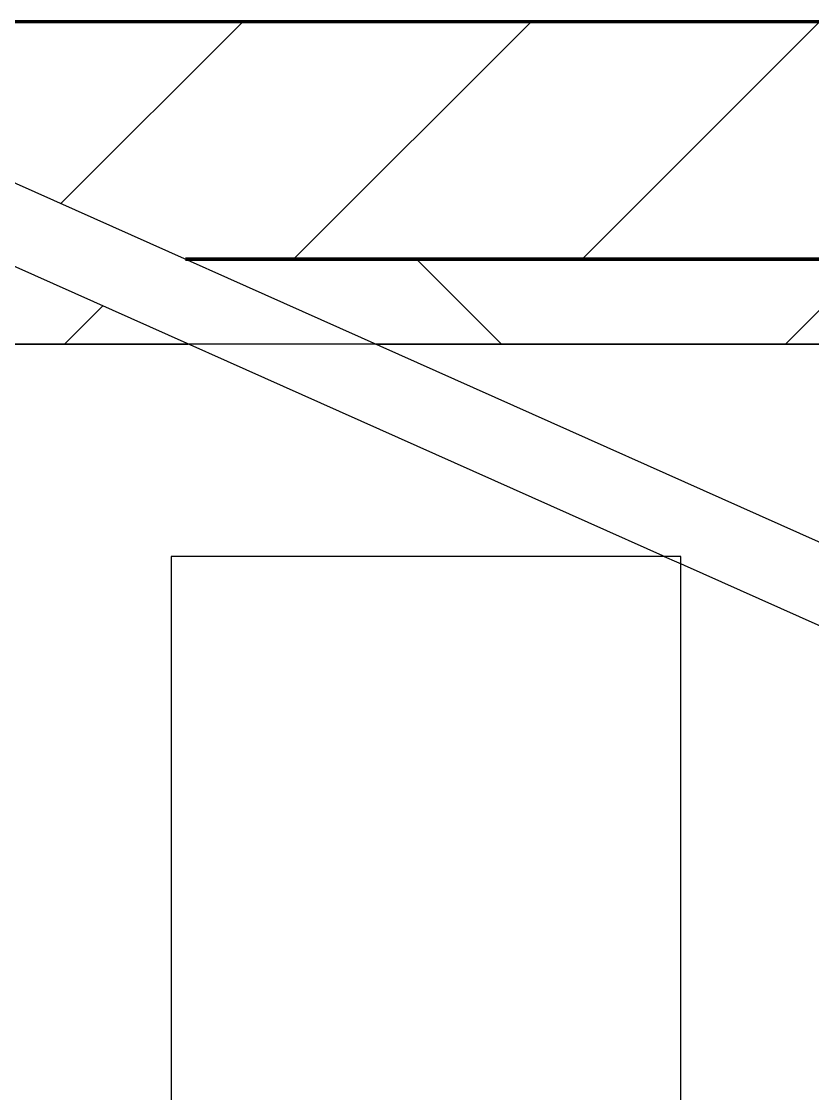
# Model space of a CAD drawing. Header units: millimetres. Extents: x -678720 to -601931, y -306 to 39239.
# Drawn here: x -665612 to -665146, y 8128 to 8759 of the extents above; entities that cross this region are included whole.
import ezdxf
from ezdxf.xclip import XClip

# ---------------------------------------------------------------- set-up
doc = ezdxf.new("R2010")
doc.units = ezdxf.units.MM
doc.header["$XCLIPFRAME"] = 0
doc.layers.add('000 - WIPEOUT', color=250, linetype='Continuous')
doc.layers.add('A11_ALU.SOLID SHEET', color=2, linetype='Continuous')
for name, color, linetype, lineweight in [('A-DOOR-E', 2, 'Continuous', 25), ('A-GLAZ-CURT', 2, 'Continuous', 9), ('A-WALL', 5, 'Continuous', 35), ('A-WALL-FNSH', 2, 'Continuous', 35), ('A-WALL-PATT', 1, 'Continuous', 35)]:
    doc.layers.add(name, color=color, linetype=linetype, lineweight=lineweight)

# ---------------------------------------------------------------- blocks, each defined once
blk = doc.blocks.new('DPA_AC-SG-PI - A1_1200x1300 mm-9660120-4234-01 ENLARGED MULTI-PURPOSE LEVEL - REFLECTED CEILING PLAN - SHEET 5')
at = {"layer": 'A-DOOR-E'}
for p, q in [((-556.64, 29.95), (511.63, -447.34)), ((493.28, -488.42), (-575, -11.13))]:
    blk.add_line(p, q, dxfattribs=at)
blk = doc.blocks.new('PPLS-PP19_Custom Tile Pattern - Custom Tile Pattern-V76-4234-01 ENLARGED MULTI-PURPOSE LEVEL - REFLECTED CEILING PLAN - SHEET 5')
at = {"layer": 'A-GLAZ-CURT'}
for p, q in [((-300, 0), (300, 0)), ((300, 0), (-300, 0)), ((230.06, 0), (300, 0)), ((-300, -50), (300, -50)), ((300, -50), (-300, -50))]:
    blk.add_line(p, q, dxfattribs=at)
for points, knots in [([(300, 0), (288.22, 0), (262, 0), (230.43, 0), (219.94, 0), (219.02, 0)], [-12528.858583, -12528.858583, -12528.858583, -12528.858583, -11905.454923, -11162.864862, -10856.732305, -10856.732305, -10856.732305, -10856.732305]), ([(245.09, 0), (254.02, 0), (267.94, 0), (281.71, 0), (291.71, 0), (296.52, 0), (297.86, 0), (298.09, 0)], [-6500.549975, -6500.549975, -6500.549975, -6500.549975, -6068.460911, -5766.029927, -5566.724884, -5280.360606, -5199.253518, -5199.253518, -5199.253518, -5199.253518]), ([(300, 0), (286.53, 0), (268.6, 0), (250.65, 0), (246.22, 0)], [-285.253232, -285.253232, -285.253232, -285.253232, -244.693688, -231.286404, -231.286404, -231.286404, -231.286404]), ([(284.76, 0), (284.76, 0), (285.09, 0), (287.47, 0), (293.59, 0), (297.76, 0), (300, 0)], [-4110.630118, -4110.630118, -4110.630118, -4110.630118, -4053.389046, -3959.664717, -3862.421465, -3746.95702, -3746.95702, -3746.95702, -3746.95702]), ([(297.38, 0), (295.84, 0), (291.62, 0), (285.38, 0), (284.87, 0)], [-4803.172655, -4803.172655, -4803.172655, -4803.172655, -4358.271401, -4143.037883, -4143.037883, -4143.037883, -4143.037883])]:
    blk.add_open_spline(points, degree=3, knots=knots, dxfattribs=at)
blk = doc.blocks.new('PPLS-PP19_Custom Tile Pattern - Custom Tile Pattern-V77-4234-01 ENLARGED MULTI-PURPOSE LEVEL - REFLECTED CEILING PLAN - SHEET 5')
at = {"layer": 'A-GLAZ-CURT'}
for p, q in [((-300, 0), (-78.98, 0)), ((-78.98, 0), (-300, 0)), ((-293.07, 0), (-275.75, 0)), ((-275.75, 0), (-293.07, 0)), ((-222.32, 0), (-205, 0)), ((-205, 0), (-222.32, 0)), ((31.34, 0), (300, 0)), ((300, 0), (31.34, 0)), ((-300, -50), (32.93, -50)), ((32.93, -50), (-300, -50))]:
    blk.add_line(p, q, dxfattribs=at)
at = {"layer": 'A-GLAZ-CURT', "flags": 128}
for points in [[(-300, 0), (-291.56, 0), (-283.3, 0), (-275.2, 0), (-267.26, 0), (-259.45, 0), (-251.77, 0), (-244.2, 0), (-236.74, 0), (-229.36, 0), (-223.09, 0)], [(-223.09, 0), (-229.72, 0), (-236.97, 0), (-244.39, 0), (-251.96, 0), (-259.67, 0), (-267.51, 0), (-275.48, 0), (-283.55, 0), (-291.73, 0), (-300, 0)], [(-125.17, 0), (-128.55, 0), (-134.16, 0), (-140.03, 0), (-145.5, 0), (-150.63, 0), (-155.53, 0), (-160.27, 0), (-164.95, 0), (-169.65, 0), (-174.47, 0), (-179.49, 0), (-184.81, 0), (-190.44, 0), (-196.37, 0), (-202.58, 0), (-209.04, 0), (-215.73, 0), (-222.63, 0)], [(-222.06, 0), (-214.83, 0), (-207.71, 0), (-200.76, 0), (-194.02, 0), (-187.54, 0), (-181.38, 0), (-175.58, 0), (-170.25, 0), (-165.64, 0), (-162.01, 0), (-159.53, 0), (-157.46, 0)], [(-157.22, 0), (-154.52, 0), (-149.42, 0), (-141.84, 0), (-132.81, 0), (-126.08, 0)]]:
    blk.add_lwpolyline(points, dxfattribs=at)
at = {"layer": 'A-GLAZ-CURT'}
for points, knots in [([(-300, 0), (-284.65, 0), (-236.57, 0), (-174.61, 0), (-129.95, 0), (-110.8, 0), (-99.5, 0), (-91.46, 0)], [-5323.127839, -5323.127839, -5323.127839, -5323.127839, -4502.809032, -2700.551212, -1002.059161, -460.363443, 0, 0, 0, 0]), ([(-157.17, 0), (-174.5, 0), (-212.75, 0), (-262.56, 0), (-294.48, 0), (-300, 0)], [-16515.454841, -16515.454841, -16515.454841, -16515.454841, -15131.813646, -13729.592194, -13439.944408, -13439.944408, -13439.944408, -13439.944408]), ([(-137.88, 0), (-140.56, 0), (-147.66, 0), (-147.69, 0), (-158.72, 0), (-174.02, 0), (-185.59, 0), (-209.77, 0), (-232.01, 0), (-255.22, 0), (-262.59, 0), (-264.9, 0), (-265.4, 0)], [-3187.727384, -3187.727384, -3187.727384, -3187.727384, -2919.378265, -2477.344047, -2237.412286, -2029.680487, -1755.085331, -1400.429864, -858.079193, -543.655514, -208.940337, 0, 0, 0, 0]), ([(-258.6, 0), (-257.91, 0), (-254.26, 0), (-241.5, 0), (-229.92, 0), (-223.15, 0)], [-5722.54675, -5722.54675, -5722.54675, -5722.54675, -5657.471696, -5413.335975, -5031.232378, -5031.232378, -5031.232378, -5031.232378]), ([(-157.18, 0), (-157.76, 0), (-164.97, 0), (-177.91, 0), (-199.46, 0), (-216.65, 0), (-231.26, 0), (-233.46, 0), (-234, 0)], [-2143.998982, -2143.998982, -2143.998982, -2143.998982, -2113.765672, -1763.376603, -1422.553702, -978.033455, -846.069444, -682.911962, -682.911962, -682.911962, -682.911962]), ([(-233.49, 0), (-233.44, 0), (-232.38, 0), (-230.74, 0), (-225.3, 0), (-223.63, 0)], [-455.274641, -455.274641, -455.274641, -455.274641, -440.605512, -119.536984, 0, 0, 0, 0]), ([(-223.13, 0), (-218.96, 0), (-205.97, 0), (-188.58, 0), (-170.96, 0), (-161.71, 0), (-157.64, 0)], [-5451.648896, -5451.648896, -5451.648896, -5451.648896, -5161.076232, -4739.070012, -4465.409639, -4249.229985, -4249.229985, -4249.229985, -4249.229985]), ([(-223.09, 0), (-222.87, 0), (-219.38, 0), (-213.1, 0), (-200.2, 0), (-185.8, 0), (-171.77, 0), (-158.7, 0), (-157.22, 0)], [-5030.132015, -5030.132015, -5030.132015, -5030.132015, -5017.494783, -4832.723979, -4666.091899, -4349.945572, -4000.813434, -3840.635403, -3840.635403, -3840.635403, -3840.635403]), ([(-157.17, 0), (-155.45, 0), (-147.93, 0), (-136.84, 0), (-127.33, 0), (-124.19, 0), (-123.43, 0), (-123.28, 0)], [-4240.855634, -4240.855634, -4240.855634, -4240.855634, -4149.119819, -3839.893365, -3647.167523, -3488.92562, -3439.852845, -3439.852845, -3439.852845, -3439.852845]), ([(-91.56, 0), (-103.74, 0), (-124.49, 0), (-148.82, 0), (-156.27, 0)], [-18573.269911, -18573.269911, -18573.269911, -18573.269911, -17136.203329, -16539.310749, -16539.310749, -16539.310749, -16539.310749]), ([(-133.82, 0), (-135.51, 0), (-137.8, 0), (-148.4, 0), (-153.33, 0), (-156.12, 0)], [-2731.647847, -2731.647847, -2731.647847, -2731.647847, -2418.507304, -2308.929706, -2162.554546, -2162.554546, -2162.554546, -2162.554546]), ([(-152.35, 0), (-151.03, 0), (-147.71, 0), (-143.57, 0), (-138.62, 0)], [-3494.978217, -3494.978217, -3494.978217, -3494.978217, -3371.022232, -3227.460399, -3227.460399, -3227.460399, -3227.460399]), ([(-118.78, 0), (-121.86, 0), (-126.28, 0), (-136.96, 0), (-147.46, 0), (-150.03, 0), (-150.57, 0)], [-5938.474035, -5938.474035, -5938.474035, -5938.474035, -5700.061948, -5508.838257, -5298.784692, -5196.16478, -5196.16478, -5196.16478, -5196.16478]), ([(-150.34, 0), (-150.07, 0), (-147.75, 0), (-142.6, 0), (-127.26, 0), (-108.53, 0), (-97.58, 0), (-91.25, 0)], [-4948.728362, -4948.728362, -4948.728362, -4948.728362, -4883.323924, -4440.880425, -4054.690705, -3793.097032, -3466.426374, -3466.426374, -3466.426374, -3466.426374]), ([(-91.25, 0), (-97.21, 0), (-114, 0), (-130.52, 0), (-147.74, 0), (-149.07, 0)], [-7315.808221, -7315.808221, -7315.808221, -7315.808221, -7004.680444, -6449.282163, -6277.220794, -6277.220794, -6277.220794, -6277.220794]), ([(-148.23, 0), (-146.94, 0), (-140.15, 0), (-137.28, 0), (-133.93, 0), (-128.78, 0), (-126.5, 0)], [-6162.058746, -6162.058746, -6162.058746, -6162.058746, -6017.569127, -5560.701257, -5364.112219, -5231.017328, -5231.017328, -5231.017328, -5231.017328]), ([(-86.16, 0), (-91.37, 0), (-104.13, 0), (-122.65, 0), (-139.03, 0), (-146.11, 0), (-146.95, 0)], [-1681.3698, -1681.3698, -1681.3698, -1681.3698, -1374.161226, -945.742622, -741.901385, -489.130243, -489.130243, -489.130243, -489.130243]), ([(-146.69, 0), (-146.59, 0), (-145.49, 0), (-135.69, 0), (-128.29, 0), (-125.15, 0)], [-420.34245, -420.34245, -420.34245, -420.34245, -406.956646, -290.263673, 0, 0, 0, 0]), ([(-127.41, 0), (-131.63, 0), (-133.16, 0), (-134.09, 0), (-134.15, 0)], [-8540.990293, -8540.990293, -8540.990293, -8540.990293, -8266.114998, -8246.473386, -8246.473386, -8246.473386, -8246.473386]), ([(-134.15, 0), (-133.32, 0), (-130.31, 0), (-117.33, 0), (-99.89, 0), (-91.65, 0), (-91.22, 0)], [-7657.439573, -7657.439573, -7657.439573, -7657.439573, -7293.749979, -6839.55839, -6236.997189, -6203.51695, -6203.51695, -6203.51695, -6203.51695]), ([(-120.13, 0), (-120.14, 0), (-120.24, 0), (-121.3, 0), (-129.25, 0), (-133.82, 0)], [-2933.992132, -2933.992132, -2933.992132, -2933.992132, -2920.575025, -2840.280255, -2731.647847, -2731.647847, -2731.647847, -2731.647847]), ([(-113.43, 0), (-113.44, 0), (-113.96, 0), (-119.73, 0), (-125.43, 0), (-127.03, 0), (-127.41, 0)], [-328.499627, -328.499627, -328.499627, -328.499627, -282.672656, -98.539552, -24.539552, 0, 0, 0, 0]), ([(-126.5, 0), (-122.44, 0), (-110.02, 0), (-98.69, 0), (-91.74, 0)], [-5231.017328, -5231.017328, -5231.017328, -5231.017328, -4994.692869, -4608.27717, -4608.27717, -4608.27717, -4608.27717]), ([(-125.15, 0), (-124.93, 0), (-121.96, 0), (-113.01, 0), (-101.33, 0), (-95.04, 0), (-91.87, 0)], [-3362.7396, -3362.7396, -3362.7396, -3362.7396, -3342.215224, -3074.362186, -2902.289527, -2732.225925, -2732.225925, -2732.225925, -2732.225925]), ([(-122.08, 0), (-122.01, 0), (-121.69, 0), (-121.2, 0), (-120.88, 0)], [-3136.336417, -3136.336417, -3136.336417, -3136.336417, -3110.304437, -3035.164275, -3035.164275, -3035.164275, -3035.164275]), ([(-91.88, 0), (-96.95, 0), (-104.32, 0), (-114.02, 0), (-117.28, 0), (-118.78, 0)], [-494.872836, -494.872836, -494.872836, -494.872836, -229.489605, -116.330425, 0, 0, 0, 0]), ([(-117.74, 0), (-117.19, 0), (-114.78, 0), (-113.43, 0), (-113.43, 0)], [-821.249067, -821.249067, -821.249067, -821.249067, -394.672656, -330.879064, -330.879064, -330.879064, -330.879064]), ([(-91.81, 0), (-98.21, 0), (-109.26, 0), (-116.56, 0), (-117.56, 0)], [-1970.99776, -1970.99776, -1970.99776, -1970.99776, -1433.981041, -985.49888, -985.49888, -985.49888, -985.49888]), ([(-115.82, 0), (-114.96, 0), (-110.41, 0), (-96.78, 0), (-84.91, 0), (-79.09, 0), (-78.99, 0)], [-5724.064692, -5724.064692, -5724.064692, -5724.064692, -5430.283136, -5103.229623, -4799.173296, -4793.465626, -4793.465626, -4793.465626, -4793.465626]), ([(-78.98, 0), (-84.83, 0), (-96.11, 0), (-112.01, 0), (-114.94, 0), (-115.63, 0)], [-1095.30438, -1095.30438, -1095.30438, -1095.30438, -789.402658, -501.969187, -243.577221, -243.577221, -243.577221, -243.577221]), ([(-91.26, 0), (-89.95, 0), (-85.95, 0), (-81.62, 0), (-78.93, 0)], [-19828.579695, -19828.579695, -19828.579695, -19828.579695, -19753.885894, -19612.634311, -19612.634311, -19612.634311, -19612.634311]), ([(-79.79, 0), (-81.1, 0), (-84.95, 0), (-88.78, 0), (-91.26, 0)], [-2299.497386, -2299.497386, -2299.497386, -2299.497386, -2193.204658, -1986.275163, -1986.275163, -1986.275163, -1986.275163]), ([(-91.26, 0), (-89.09, 0), (-85.33, 0), (-81.4, 0), (-79.76, 0)], [-2721.165095, -2721.165095, -2721.165095, -2721.165095, -2605.247022, -2522.0547, -2522.0547, -2522.0547, -2522.0547]), ([(-78.97, 0), (-80.2, 0), (-84.07, 0), (-88.3, 0), (-91.25, 0)], [-19113.108174, -19113.108174, -19113.108174, -19113.108174, -18935.241197, -18585.79893, -18585.79893, -18585.79893, -18585.79893]), ([(-91.25, 0), (-90.23, 0), (-86.1, 0), (-81.98, 0), (-78.97, 0)], [-4599.151347, -4599.151347, -4599.151347, -4599.151347, -4542.524482, -4368.642937, -4368.642937, -4368.642937, -4368.642937]), ([(-91.12, 0), (-89.93, 0), (-85.89, 0), (-81.72, 0), (-78.93, 0)], [-3464.109854, -3464.109854, -3464.109854, -3464.109854, -3402.597032, -3257.037749, -3257.037749, -3257.037749, -3257.037749]), ([(-78.96, 0), (-79.43, 0), (-83.27, 0), (-87.28, 0), (-90.81, 0)], [-7534.644833, -7534.644833, -7534.644833, -7534.644833, -7508.296369, -7323.424259, -7323.424259, -7323.424259, -7323.424259]), ([(-79.79, 0), (-81.24, 0), (-82.76, 0), (-83.28, 0), (-83.28, 0)], [-1608.428934, -1608.428934, -1608.428934, -1608.428934, -1424.436217, -1393.971743, -1393.971743, -1393.971743, -1393.971743]), ([(-83.28, 0), (-83.28, 0), (-82.95, 0), (-80.89, 0), (-79.53, 0)], [-1393.4169, -1393.4169, -1393.4169, -1393.4169, -1353.722004, -1286.743147, -1286.743147, -1286.743147, -1286.743147]), ([(31.09, 0), (32.5, 0), (38.78, 0), (53.39, 0), (71.67, 0), (84.83, 0), (86.01, 0), (92.51, 0), (94.33, 0)], [-4844.334544, -4844.334544, -4844.334544, -4844.334544, -4705.298446, -4353.683244, -3960.84581, -3759.045785, -3336.541051, -2783.776468, -2783.776468, -2783.776468, -2783.776468]), ([(136.44, 0), (121.66, 0), (86.93, 0), (51.16, 0), (31.18, 0)], [-106.750556, -106.750556, -106.750556, -106.750556, -59.610984, 0, 0, 0, 0]), ([(40.58, 0), (39.05, 0), (35.89, 0), (32.83, 0), (31.27, 0)], [-312.362366, -312.362366, -312.362366, -312.362366, -307.516438, -302.210511, -302.210511, -302.210511, -302.210511]), ([(76.63, 0), (74.8, 0), (67.65, 0), (53.52, 0), (39.74, 0), (32.53, 0), (31.3, 0)], [-3095.572228, -3095.572228, -3095.572228, -3095.572228, -2950.589685, -2634.532728, -2313.748533, -2246.611491, -2246.611491, -2246.611491, -2246.611491]), ([(31.31, 0), (31.94, 0), (35.93, 0), (48.37, 0), (71.92, 0), (100.57, 0), (116.36, 0), (128.63, 0), (128.95, 0)], [-139.375777, -139.375777, -139.375777, -139.375777, -135.792042, -118.513713, -97.899267, -63.759246, -39.050993, -35.895543, -35.895543, -35.895543, -35.895543]), ([(31.33, 0), (34.8, 0), (52.2, 0), (88.72, 0), (120.63, 0), (138.28, 0), (138.53, 0)], [-401.364905, -401.364905, -401.364905, -401.364905, -390.253598, -346.313304, -291.370682, -290.5735, -290.5735, -290.5735, -290.5735]), ([(31.33, 0), (37.1, 0), (52.1, 0), (70.92, 0), (82.12, 0), (83.66, 0)], [-4874.14523, -4874.14523, -4874.14523, -4874.14523, -4573.028122, -4094.177415, -3869.465285, -3869.465285, -3869.465285, -3869.465285]), ([(53.18, 0), (53.06, 0), (52.22, 0), (45.12, 0), (36.8, 0), (31.34, 0)], [-622.740158, -622.740158, -622.740158, -622.740158, -566.066452, -360.610861, -11.214832, -11.214832, -11.214832, -11.214832]), ([(31.4, 0), (33.92, 0), (36.73, 0), (39.94, 0), (40.43, 0)], [-1794.984122, -1794.984122, -1794.984122, -1794.984122, -1645.594513, -1619.124411, -1619.124411, -1619.124411, -1619.124411]), ([(32.02, 0), (33.36, 0), (38.27, 0), (45.92, 0), (57.76, 0), (64.47, 0), (72.74, 0), (75.22, 0), (76.03, 0), (76.21, 0)], [-1161.809332, -1161.809332, -1161.809332, -1161.809332, -1089.329421, -901.315459, -753.071572, -495.328968, -421.953223, -334.951786, -290.452333, -290.452333, -290.452333, -290.452333]), ([(105.68, 0), (104.73, 0), (101.39, 0), (92.38, 0), (85.59, 0), (74.4, 0), (62.26, 0), (51.85, 0), (44.35, 0), (35.53, 0), (32.41, 0)], [-7805.49088, -7805.49088, -7805.49088, -7805.49088, -7723.759874, -7531.75727, -7135.649961, -6924.452779, -6738.82075, -6548.303034, -6314.283804, -6175.773004, -6175.773004, -6175.773004, -6175.773004]), ([(105.98, 0), (105.65, 0), (94.22, 0), (76.86, 0), (57.82, 0), (46.51, 0), (41.18, 0), (36.02, 0), (35.54, 0), (35.54, 0)], [-403.157171, -403.157171, -403.157171, -403.157171, -401.860199, -357.622665, -341.267687, -334.000314, -326.15566, -319.318397, -317.489778, -317.489778, -317.489778, -317.489778]), ([(36.29, 0), (37.77, 0), (48.82, 0), (64.79, 0), (87.15, 0), (101.5, 0), (106.46, 0)], [-314.598523, -314.598523, -314.598523, -314.598523, -305.899624, -287.17622, -249.500363, -226.039875, -226.039875, -226.039875, -226.039875]), ([(70.61, 0), (66.16, 0), (55.8, 0), (45.26, 0), (41, 0), (40.58, 0)], [-4647.237329, -4647.237329, -4647.237329, -4647.237329, -4326.416877, -4098.545751, -4073.561538, -4073.561538, -4073.561538, -4073.561538]), ([(40.59, 0), (43.8, 0), (51.62, 0), (58.74, 0), (61.34, 0), (61.45, 0)], [-1616.344756, -1616.344756, -1616.344756, -1616.344756, -1443.202566, -1228.752106, -1120.932285, -1120.932285, -1120.932285, -1120.932285]), ([(103.09, 0), (101.08, 0), (86.31, 0), (65.15, 0), (46.53, 0), (41.05, 0)], [-375.435014, -375.435014, -375.435014, -375.435014, -369.147452, -330.153101, -312.862512, -312.862512, -312.862512, -312.862512]), ([(61.47, 0), (61.47, 0), (61.21, 0), (54.61, 0), (53.71, 0), (53.56, 0)], [-1113.311073, -1113.311073, -1113.311073, -1113.311073, -1096.402191, -891.204116, -747.28819, -747.28819, -747.28819, -747.28819]), ([(76.22, 0), (75.58, 0), (73.64, 0), (71.05, 0), (70.61, 0)], [-193.634889, -193.634889, -193.634889, -193.634889, -31.537676, 0, 0, 0, 0]), ([(94.4, 0), (94.4, 0), (94.64, 0), (99.11, 0), (108.97, 0), (120.79, 0), (139.94, 0), (163.31, 0), (185.23, 0), (193.62, 0), (194.69, 0), (194.79, 0)], [-2348.345796, -2348.345796, -2348.345796, -2348.345796, -2310.419338, -2233.599744, -2052.234781, -1843.028543, -1530.39897, -1095.004608, -529.74427, -295.064701, -265.121568, -265.121568, -265.121568, -265.121568]), ([(157.9, 0), (156.77, 0), (151.67, 0), (143.29, 0), (134.04, 0), (126.24, 0), (118.6, 0), (114.23, 0), (111.98, 0), (105.66, 0), (105.23, 0), (105.23, 0)], [-10292.955006, -10292.955006, -10292.955006, -10292.955006, -10098.273015, -9847.788484, -9677.714971, -9567.007022, -9453.21225, -9220.200448, -9012.77275, -8966.157302, -8929.495943, -8929.495943, -8929.495943, -8929.495943]), ([(105.26, 0), (105.52, 0), (111.01, 0), (112.65, 0), (113.59, 0)], [-8920.561005, -8920.561005, -8920.561005, -8920.561005, -8814.835624, -8577.462505, -8577.462505, -8577.462505, -8577.462505]), ([(106.51, 0), (113.1, 0), (126.38, 0), (132.42, 0), (134.6, 0)], [-225.95701, -225.95701, -225.95701, -225.95701, -194.761443, -152.241002, -152.241002, -152.241002, -152.241002]), ([(168.37, 0), (167.68, 0), (162.47, 0), (147.24, 0), (120.16, 0), (106.52, 0)], [-543.375029, -543.375029, -543.375029, -543.375029, -530.793311, -458.593899, -403.882743, -403.882743, -403.882743, -403.882743]), ([(114.39, 0), (114.2, 0), (112.62, 0), (109.65, 0), (106.54, 0)], [-8148.58938, -8148.58938, -8148.58938, -8148.58938, -8105.191388, -7830.685561, -7830.685561, -7830.685561, -7830.685561]), ([(129.02, 0), (129.02, 0), (124.41, 0), (122.35, 0), (115.9, 0), (110.41, 0), (106.86, 0)], [-35.386604, -35.386604, -35.386604, -35.386604, -31.430235, -22.807238, -15.488593, -3.99399, -3.99399, -3.99399, -3.99399]), ([(128.58, 0), (128.8, 0), (130.16, 0), (139.26, 0), (152.67, 0), (161.24, 0), (162.19, 0), (162.75, 0)], [-633.326174, -633.326174, -633.326174, -633.326174, -627.736123, -618.981161, -602.094757, -592.980799, -581.414464, -581.414464, -581.414464, -581.414464]), ([(137.1, 0), (136, 0), (133.64, 0), (129.87, 0), (129.11, 0)], [-670.405967, -670.405967, -670.405967, -670.405967, -651.020627, -640.742133, -640.742133, -640.742133, -640.742133])]:
    blk.add_open_spline(points, degree=3, knots=knots, dxfattribs=at)
for points in [[(-78.97, 0), (-82.97, 0), (-87.08, 0), (-91.25, 0)], [(-90.51, 0), (-86.23, 0), (-82.47, 0), (-78.95, 0)], [(-79.08, 0), (-81.43, 0), (-83.78, 0), (-86.16, 0)], [(40.22, 0), (37.17, 0), (34.29, 0), (31.34, 0)], [(80.35, 0), (79.57, 0), (78.27, 0), (76.63, 0)], [(84.06, 0), (83.48, 0), (82.41, 0), (81.72, 0)], [(106.52, 0), (105.39, 0), (104.25, 0), (103.09, 0)]]:
    blk.add_open_spline(points, degree=3, dxfattribs=at)
blk = doc.blocks.new('*U321')
at = {"layer": 'A-GLAZ-CURT', "rotation": 180}
for name, p in [('PPLS-PP19_Custom Tile Pattern - Custom Tile Pattern-V77-4234-01 ENLARGED MULTI-PURPOSE LEVEL - REFLECTED CEILING PLAN - SHEET 5', (-32465, -710)), ('PPLS-PP19_Custom Tile Pattern - Custom Tile Pattern-V76-4234-01 ENLARGED MULTI-PURPOSE LEVEL - REFLECTED CEILING PLAN - SHEET 5', (-31865, -710))]:
    blk.add_blockref(name, p, dxfattribs=at)
blk = doc.blocks.new('*U605')
at = {"color": 3}
blk.add_wipeout([(-275, -16850), (275, -16850), (275, -17150), (-275, -17150)], dxfattribs=at).dxf.layer = '000 - WIPEOUT'
at = {"layer": 'A11_ALU.SOLID SHEET', "color": 0, "linetype": 'ByBlock'}
blk.add_lwpolyline([(-275, -17150), (275, -17150), (275, -16850), (-275, -16850)], close=True, dxfattribs=at)
blk = doc.blocks.new('*U743')
blk.add_lwpolyline([(21173.36, -580), (28210, -580), (28210, -6849.96), (45954.15, -6849.96), (45954.15, 600), (82995.06, 600), (83086.47, 650), (90052, 650), (90392, 990), (103159.16, 990), (103159.16, 4990), (21173.36, 4990), (21173.36, 3485.45), (21203.36, 3485.45), (21203.36, 925.54), (21173.36, 925.54), (21173.36, -580)])
at = {"layer": 'A11_ALU.SOLID SHEET', "color": 0, "linetype": 'ByBlock', "rotation": 90}
blk.add_blockref('*U605', (62308.5, 4590), dxfattribs=at)

msp = doc.modelspace()

# ---------------------------------------------------------------- block references
at = {"layer": 'A11_ALU.SOLID SHEET'}
ref = msp.add_blockref('*U743', (-744682.37, 3579.02), dxfattribs=at)
XClip(ref).set_block_clipping_path([(69798.6834257276, -3885.5002684942), (120965.0023936313, 33679.9972602262)])

# ---------------------------------------------------------------- next in the draw order: hatches: boundary and pattern name
at = {"layer": 'A-WALL-PATT', "lineweight": 9}
h = msp.add_hatch(dxfattribs=at)
h.set_pattern_fill('FP_2', color=256, style=0, pattern_type=2)
h.set_pattern_definition([(45, (0, 0), (-84.852814, 84.852814), [])])
h.paths.add_polyline_path([(-645614.94, 8619.02), (-644025.62, 8619.02), (-644076.02, 8641.53), (-644079.79, 8639.36), (-644084.96, 8639.36), (-644091.03, 8644.02), (-644092.03, 8648.69), (-644157.37, 8677.88), (-644139.02, 8718.97), (-643915.31, 8619.02), (-632557.37, 8619.02), (-632557.37, 8759.02), (-674883.69, 8759.02), (-674883.69, 8619.02), (-672825.62, 8619.02), (-672876.02, 8641.53), (-672879.79, 8639.36), (-672884.96, 8639.36), (-672891.03, 8644.02), (-672892.03, 8648.69), (-672957.37, 8677.88), (-672939.02, 8718.97), (-672715.31, 8619.02), (-669225.62, 8619.02), (-669276.02, 8641.53), (-669279.79, 8639.36), (-669284.96, 8639.36), (-669291.03, 8644.02), (-669292.03, 8648.69), (-669357.37, 8677.88), (-669339.02, 8718.97), (-669115.31, 8619.02), (-665625.62, 8619.02), (-665676.02, 8641.53), (-665679.79, 8639.36), (-665684.96, 8639.36), (-665691.03, 8644.02), (-665692.03, 8648.69), (-665757.37, 8677.88), (-665739.02, 8718.97), (-665515.31, 8619.02), (-662025.62, 8619.02), (-662076.02, 8641.53), (-662079.79, 8639.36), (-662084.96, 8639.36), (-662091.03, 8644.02), (-662092.03, 8648.69), (-662157.37, 8677.88), (-662139.02, 8718.97), (-661915.31, 8619.02), (-658425.62, 8619.02), (-658476.02, 8641.53), (-658479.79, 8639.36), (-658484.96, 8639.36), (-658491.03, 8644.02), (-658492.03, 8648.69), (-658557.37, 8677.88), (-658539.02, 8718.97), (-658315.31, 8619.02), (-654825.62, 8619.02), (-654876.02, 8641.53), (-654879.79, 8639.36), (-654884.96, 8639.36), (-654891.03, 8644.02), (-654892.03, 8648.69), (-654957.37, 8677.88), (-654939.02, 8718.97), (-654715.31, 8619.02), (-651225.62, 8619.02), (-651276.02, 8641.53), (-651279.79, 8639.36), (-651284.96, 8639.36), (-651291.03, 8644.02), (-651292.03, 8648.69), (-651357.37, 8677.88), (-651339.02, 8718.97), (-651115.31, 8619.02), (-647625.62, 8619.02), (-647676.02, 8641.53), (-647679.79, 8639.36), (-647684.96, 8639.36), (-647691.03, 8644.02), (-647692.03, 8648.69), (-647757.37, 8677.88), (-647739.02, 8718.97), (-647515.31, 8619.02), (-645746.78, 8619.02)])
h = msp.add_hatch(dxfattribs=at)
h.set_pattern_fill('FP_3', color=256, style=0, pattern_type=2)
h.set_pattern_definition([(45, (0, 0), (-212.13203, 212.13203), []), (135, (0, 0), (-212.13203, -212.13203), [])])
h.paths.add_polyline_path([(-637582.37, 8569.02), (-637582.37, 8619.02), (-643915.31, 8619.02), (-643803.39, 8569.02), (-641132.34, 8569.02)])
h.paths.add_polyline_path([(-659985.63, 8569.02), (-658313.71, 8569.02), (-658425.62, 8619.02), (-661915.31, 8619.02), (-661803.39, 8569.02), (-660051.55, 8569.02)])
h.paths.add_polyline_path([(-653657.25, 8569.02), (-651113.71, 8569.02), (-651225.62, 8619.02), (-654715.31, 8619.02), (-654603.39, 8569.02), (-653782.37, 8569.02)])
h.paths.add_polyline_path([(-643913.71, 8569.02), (-644025.62, 8619.02), (-647515.31, 8619.02), (-647403.39, 8569.02), (-643966.93, 8569.02)])
h.paths.add_polyline_path([(-658203.39, 8569.02), (-654713.71, 8569.02), (-654825.62, 8619.02), (-658315.31, 8619.02), (-658205.78, 8570.08)])
h.paths.add_polyline_path([(-662292.85, 8569.02), (-661913.71, 8569.02), (-662025.62, 8619.02), (-665515.31, 8619.02), (-665403.39, 8569.02), (-662358.77, 8569.02)])
h.paths.add_polyline_path([(-647513.71, 8569.02), (-647625.62, 8619.02), (-651115.31, 8619.02), (-651003.39, 8569.02), (-647526.64, 8569.02)])
h.paths.add_polyline_path([(-666973.22, 8569.02), (-665513.71, 8569.02), (-665625.62, 8619.02), (-669115.31, 8619.02), (-669003.39, 8569.02), (-667105.06, 8569.02)])
h.paths.add_polyline_path([(-670928.45, 8569.02), (-669113.71, 8569.02), (-669225.62, 8619.02), (-672715.31, 8619.02), (-672603.39, 8569.02), (-670994.37, 8569.02)])
h.paths.add_polyline_path([(-672906.07, 8569.02), (-672713.71, 8569.02), (-672825.62, 8619.02), (-674883.69, 8619.02), (-674883.69, 8569.02), (-672957.37, 8569.02)])

# ---------------------------------------------------------------- next in the draw order: linework, layer by layer
at = {"layer": 'A-WALL', "color": 7, "lineweight": 70}
for p, q in [((-665782.37, 8759.02), (-664582.37, 8759.02)), ((-664582.37, 8619.02), (-665515.31, 8619.02)), ((-665515.31, 8619.02), (-664582.37, 8619.02))]:
    msp.add_line(p, q, dxfattribs=at)
at = {"layer": 'A-WALL-FNSH', "color": 250}
for p, q in [((-665513.71, 8569.02), (-665782.37, 8569.02)), ((-664582.37, 8569.02), (-665403.39, 8569.02))]:
    msp.add_line(p, q, dxfattribs=at)

# ---------------------------------------------------------------- next in the draw order: block references
msp.add_blockref('*U321', (-633017.37, 9279.02))
at = {"layer": 'A-DOOR-E'}
msp.add_blockref('DPA_AC-SG-PI - A1_1200x1300 mm-9660120-4234-01 ENLARGED MULTI-PURPOSE LEVEL - REFLECTED CEILING PLAN - SHEET 5', (-665182.37, 8689.02), dxfattribs=at)

doc.saveas('drawing.dxf')
